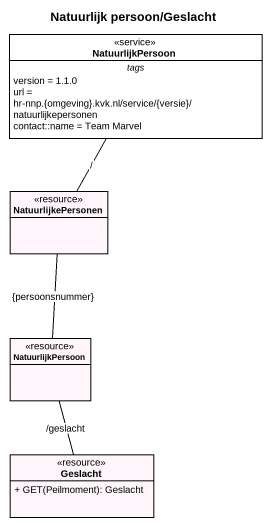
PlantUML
@startuml
title Natuurlijk persoon/Geslacht
hide circle
hide empty members
skinparam classAttributeIconSize 0
class NatuurlijkPersoon <<service>> {
  -- tags --
  version = 1.1.0
  url = hr-nnp.{omgeving}.kvk.nl/service/{versie}/natuurlijkepersonen
  contact::name = Team Marvel
}
class NatuurlijkePersonen <<resource>> #FFF5FA
class "NatuurlijkPersoon" as NatuurlijkPersoon_2 <<resource>> #FFF5FA
class Geslacht <<resource>> #FFF5FA {
  + GET(Peilmoment): Geslacht
}
NatuurlijkPersoon -- NatuurlijkePersonen : /
NatuurlijkePersonen -- NatuurlijkPersoon_2 : {persoonsnummer}
NatuurlijkPersoon_2 -- Geslacht : /geslacht
@enduml
